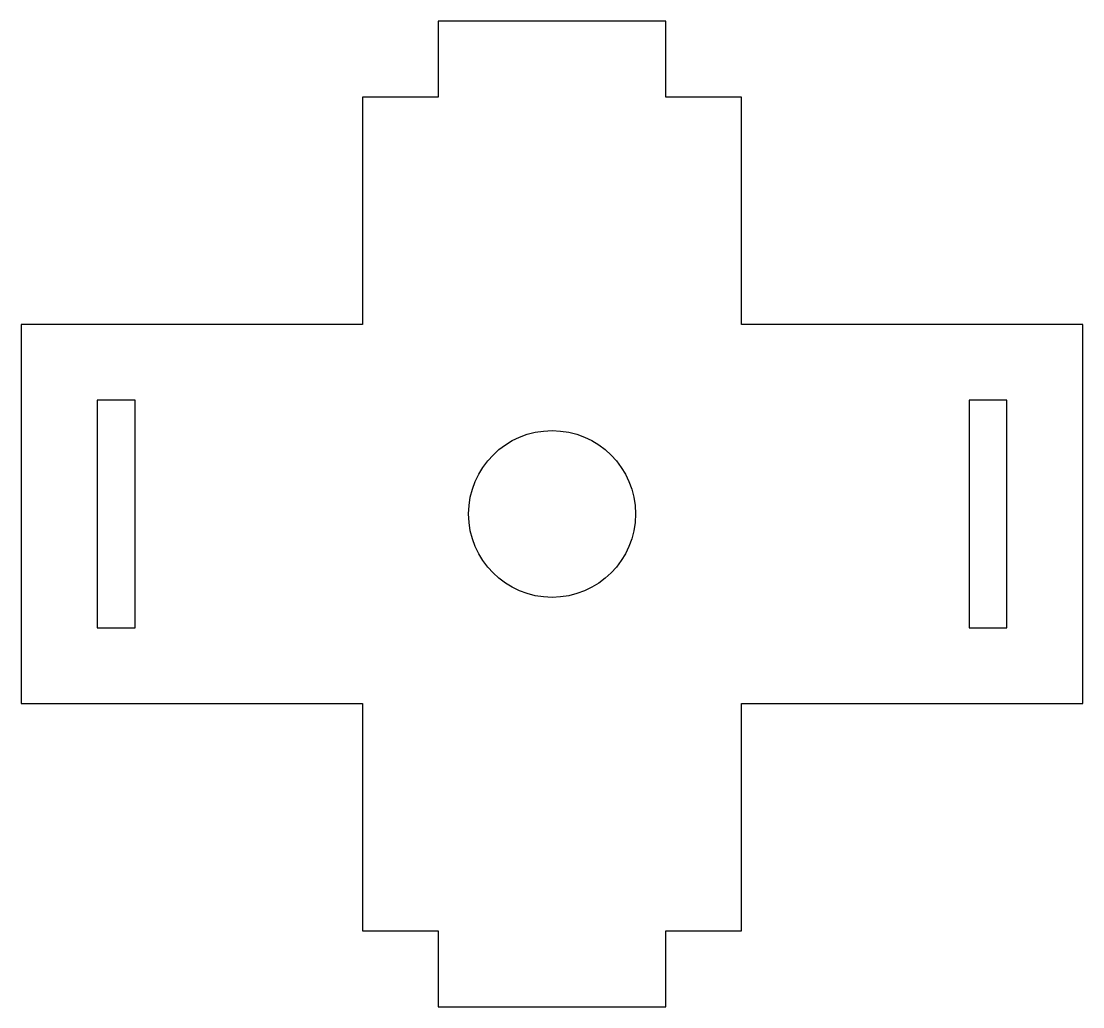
# Model space of a CAD drawing. Header units: millimetres. Extents: x 227 to 367, y 96 to 226.
import ezdxf

# ---------------------------------------------------------------- set-up
doc = ezdxf.new("R2010")
doc.units = ezdxf.units.MM

msp = doc.modelspace()

# ---------------------------------------------------------------- linework, layer by layer
at = {"color": 7, "linetype": 'Continuous', "lineweight": 25}
for p, q in [((281.8, 226.22), (281.8, 216.22)), ((311.8, 226.22), (281.8, 226.22)), ((311.8, 216.22), (311.8, 226.22)), ((271.8, 216.22), (271.8, 186.22)), ((281.8, 216.22), (271.8, 216.22)), ((321.8, 216.22), (311.8, 216.22)), ((321.8, 186.22), (321.8, 216.22)), ((271.8, 186.22), (226.8, 186.22)), ((226.8, 186.22), (226.8, 136.22)), ((366.8, 186.22), (321.8, 186.22)), ((366.8, 136.22), (366.8, 186.22)), ((241.8, 176.22), (236.8, 176.22)), ((236.8, 176.22), (236.8, 146.22)), ((241.8, 146.22), (241.8, 176.22)), ((351.8, 176.22), (351.8, 146.22)), ((356.8, 176.22), (351.8, 176.22)), ((356.8, 146.22), (356.8, 176.22)), ((236.8, 146.22), (241.8, 146.22)), ((351.8, 146.22), (356.8, 146.22)), ((226.8, 136.22), (271.8, 136.22)), ((271.8, 136.22), (271.8, 106.22)), ((321.8, 136.22), (366.8, 136.22)), ((321.8, 106.22), (321.8, 136.22)), ((271.8, 106.22), (281.8, 106.22)), ((281.8, 106.22), (281.8, 96.22)), ((311.8, 106.22), (321.8, 106.22)), ((311.8, 96.22), (311.8, 106.22)), ((281.8, 96.22), (311.8, 96.22))]:
    msp.add_line(p, q, dxfattribs=at)
msp.add_circle((296.8, 161.22), 11, dxfattribs=at)

doc.saveas('drawing.dxf')
